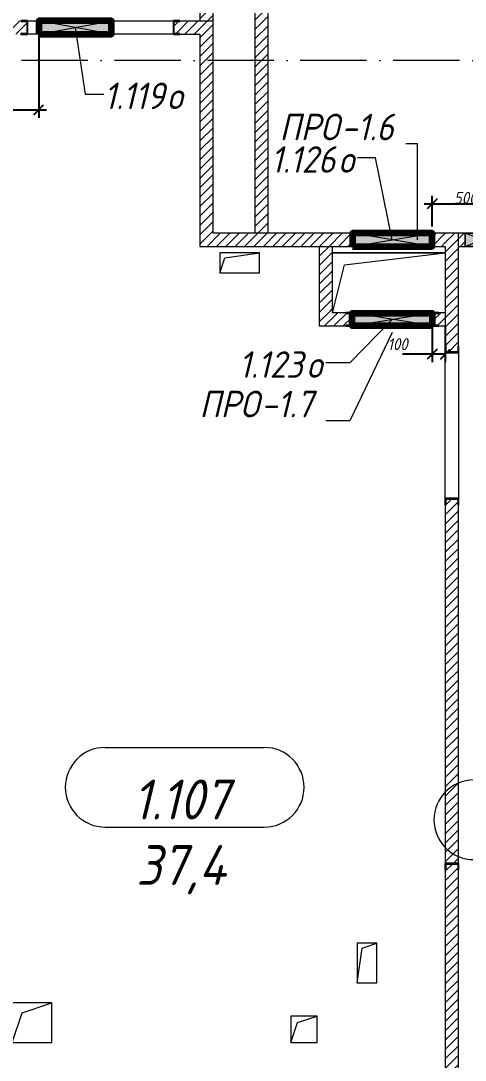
# Model space of a CAD drawing. Header units: millimetres. Extents: x -356862 to 418287, y 0 to 839748.
# Drawn here: x -92550 to -89200, y 514564 to 522397 of the extents above; entities that cross this region are included whole.
import ezdxf

# ---------------------------------------------------------------- set-up
doc = ezdxf.new("R2010")
doc.units = ezdxf.units.MM
doc.linetypes.add('50_200_ШТРИХ_1Т_ш5_п1_п1_', pattern=[700, 500, -100, 0, -100])
for name, color, linetype, lineweight in [('9.7) Заделка 956 шт', 6, 'Continuous', 158), ('A-____-____-DIMS', 7, 'Continuous', 9), ('A-DETL-GENF-OTLN', 7, 'Continuous', 9), ('A-FLOR-____-OTLN', 7, 'Continuous', 9), ('A-GENM-____-IDEN', 7, 'Continuous', 9), ('A-GENM-____-MCUT', 7, 'Continuous', 25), ('A-GENM-____-OTLN', 7, 'Continuous', 9), ('A-GENM-____-OTLN-1', 7, 'Continuous', 25), ('A-GLAZ-____-IDEN', 7, 'Continuous', 9), ('A-GLAZ-____-OTLN', 7, 'Continuous', 9), ('A-WALL-____-PATT-1', 7, 'Continuous', 9), ('A-WALL-FNSH-MCUT-1', 7, 'Continuous', 9), ('I-WALL-____-OTLN', 7, 'Continuous', 9), ('S-GRID-____-OTLN-1', 7, '50_200_ШТРИХ_1Т_ш5_п1_п1_', 9)]:
    doc.layers.add(name, color=color, linetype=linetype, lineweight=lineweight)
doc.layers.add('A-AREA-IDEN-1', color=7, linetype='Continuous', lineweight=9, true_color=0x000000)
doc.styles.add('ISOCPEUR_I', font='isocpeui.ttf', dxfattribs={"width": 0.9, "height": 2.5})
doc.styles.add('ISOCPEUR_I_11', font='isocpeui.ttf', dxfattribs={"width": 0.9, "height": 200})
doc.styles.add('ISOCPEUR_I_7', font='isocpeui.ttf', dxfattribs={"width": 0.9, "height": 90})
doc.dimstyles.new('ISO-1_8_0_9К_СРЕДНИЙ_Кладочные_1', dxfattribs={"dimscale": 304.8, "dimtxt": 89.638306, "dimasz": 0.246063, "dimexe": 0.19685, "dimexo": 0, "dimgap": 0, "dimtad": 1, "dimdec": 3, "dimrnd": 0.001, "dimdsep": 46, "dimtxsty": 'ISOCPEUR_I_7', "dimblk1": 'OBLIQUE', "dimblk2": 'OBLIQUE', "dimsah": 1, "dimcen": 0.09, "dimdle": 0.19685, "dimazin": 0, "dimtfac": 1, "dimtdec": 4, "dimtix": 1, "dimtmove": 0, "dimatfit": 3, "dimfxl": 1, "dimtvp": 1, "dimtolj": 1, "dimtzin": 0, "dimarcsym": 2})
doc.dimstyles.new('ISO-1_8_0_9К_СРЕДНИЙ_Кладочные_2', dxfattribs={"dimscale": 304.8, "dimtxt": 89.638306, "dimasz": 0.246063, "dimexe": 0.19685, "dimexo": 0, "dimgap": 0, "dimtad": 1, "dimdec": 3, "dimrnd": 0.001, "dimdsep": 46, "dimtxsty": 'ISOCPEUR_I_7', "dimblk1": 'OBLIQUE', "dimblk2": 'OBLIQUE', "dimsah": 1, "dimcen": 0.09, "dimdle": 0.19685, "dimazin": 0, "dimtfac": 1, "dimtdec": 4, "dimtix": 1, "dimtmove": 1, "dimatfit": 3, "dimfxl": 1, "dimtvp": 1, "dimtolj": 1, "dimtzin": 0, "dimarcsym": 2})
pattern_1 = [(45, (-176515.067, 459015.94), (-35.35534, 35.35534), [])]

# ---------------------------------------------------------------- blocks, each defined once
blk = doc.blocks.new('154_Фахверк_СКБ_Швеллер - Тип_100_4010-27789772-АР1_План отверстий 1 этажа в осях 1-64_Ю-ЯЯ')
at = {"layer": 'A-GENM-____-MCUT'}
for p, q in [((175, 50), (125, 50)), ((125, 50), (125, -50)), ((128, 47), (175, 47)), ((128, -47), (128, 47)), ((175, 47), (175, 50)), ((125, -50), (175, -50)), ((175, -47), (128, -47)), ((175, -50), (175, -47))]:
    blk.add_line(p, q, dxfattribs=at)
blk = doc.blocks.new('154_Фахверк_СКБ_Швеллер - Тип_100_3600-27825154-АР1_План отверстий 1 этажа в осях 1-64_Ю-ЯЯ')
at = {"layer": 'A-GENM-____-MCUT'}
for p, q in [((175, 50), (125, 50)), ((125, 50), (125, -50)), ((128, 47), (175, 47)), ((128, -47), (128, 47)), ((175, 47), (175, 50)), ((125, -50), (175, -50)), ((175, -47), (128, -47)), ((175, -50), (175, -47))]:
    blk.add_line(p, q, dxfattribs=at)
blk = doc.blocks.new('AR_Отверстие прямоугольное _в плите_ - AR_Отверстие прямоугольное _в плите_-30459597-АР1_План отверстий 1 этажа в осях 1-64_Ю-ЯЯ')
at = {"layer": 'A-GENM-____-OTLN'}
for p, q in [((100, 100), (-100, 100)), ((-100, 100), (-100, -100)), ((-50, 50), (100, 100)), ((100, -100), (100, 100)), ((-100, -100), (-50, 50)), ((-100, -100), (100, -100))]:
    blk.add_line(p, q, dxfattribs=at)
blk = doc.blocks.new('AR_Отверстие прямоугольное _в плите_ - AR_Отверстие прямоугольное _в плите_-30459630-АР1_План отверстий 1 этажа в осях 1-64_Ю-ЯЯ')
at = {"layer": 'A-GENM-____-OTLN'}
for p, q in [((75, 150), (-75, 150)), ((-75, 150), (-75, -150)), ((-75, -150), (-37.5, 112.5)), ((-37.5, 112.5), (75, 150)), ((75, -150), (75, 150)), ((-75, -150), (75, -150))]:
    blk.add_line(p, q, dxfattribs=at)
blk = doc.blocks.new('AR_Отверстие прямоугольное _в плите_ - AR_Отверстие прямоугольное _в плите_-30459689-АР1_План отверстий 1 этажа в осях 1-64_Ю-ЯЯ')
at = {"layer": 'A-GENM-____-OTLN'}
for p, q in [((150, 150), (-150, 150)), ((-150, 150), (-150, -150)), ((-75, 75), (150, 150)), ((150, -150), (150, 150)), ((-150, -150), (-75, 75)), ((-150, -150), (150, -150))]:
    blk.add_line(p, q, dxfattribs=at)
blk = doc.blocks.new('AR_Отверстие прямоугольное _в плите_ - AR_Отверстие прямоугольное _в плите_-30459637-АР1_План отверстий 1 этажа в осях 1-64_Ю-ЯЯ')
at = {"layer": 'A-GENM-____-OTLN'}
for p, q in [((150, 75), (-150, 75)), ((-150, 75), (-150, -75)), ((-150, -75), (-112.5, 37.5)), ((-112.5, 37.5), (150, 75)), ((150, -75), (150, 75)), ((-150, -75), (150, -75))]:
    blk.add_line(p, q, dxfattribs=at)
blk = doc.blocks.new('AR_Отверстие прямоугольное _в плите_ - AR_Отверстие прямоугольное _в плите_-30602922-АР1_План отверстий 1 этажа в осях 1-64_Ю-ЯЯ')
at = {"layer": 'A-GENM-____-OTLN'}
for p, q in [((425, 225), (-425, 225)), ((-335, 135), (425, 225)), ((-425, -225), (-335, 135))]:
    blk.add_line(p, q, dxfattribs=at)
blk = doc.blocks.new('AR_Отверстие прямоугольное _в стене__БезПР - AR_Отверстие прямоугольное _в стене__БезПР-36427560-АР1_План отверстий 1 этажа в осях 1-64_Ю-ЯЯ')
at = {"layer": 'A-GLAZ-____-OTLN'}
blk.add_hatch(color=256, dxfattribs=at).paths.add_polyline_path([(275, 50), (-275, 50), (-275, -50), (275, -50)], flags=0)
at = {"layer": 'A-DETL-GENF-OTLN'}
for p, q in [((-275, -50), (-275, 50)), ((-275, 50), (275, 50)), ((275, 50), (-275, -50)), ((-275, 50), (275, -50)), ((275, 50), (-275, 50)), ((-275, 50), (-275, -50)), ((275, 50), (275, -50)), ((275, -50), (275, 50)), ((275, -50), (-275, -50)), ((-275, -50), (275, -50))]:
    blk.add_line(p, q, dxfattribs=at)
at = {"layer": 'A-GLAZ-____-OTLN'}
blk.add_line((275, 50), (-275, 50), dxfattribs=at)
blk = doc.blocks.new('AR_Отверстие прямоугольное _в стене__БезПР - AR_Отверстие прямоугольное _в стене__БезПР-36428558-АР1_План отверстий 1 этажа в осях 1-64_Ю-ЯЯ')
at = {"layer": 'A-GLAZ-____-OTLN'}
blk.add_hatch(color=256, dxfattribs=at).paths.add_polyline_path([(125, 50), (-125, 50), (-125, -50), (125, -50)], flags=0)
at = {"layer": 'A-DETL-GENF-OTLN'}
for p, q in [((-125, -50), (-125, 50)), ((-125, 50), (125, 50)), ((125, 50), (-125, -50)), ((-125, 50), (125, -50)), ((125, 50), (-125, 50)), ((-125, 50), (-125, -50)), ((125, 50), (125, -50)), ((125, -50), (125, 50)), ((125, -50), (-125, -50)), ((-125, -50), (125, -50))]:
    blk.add_line(p, q, dxfattribs=at)
blk = doc.blocks.new('AR_Отверстие прямоугольное _в стене_ - AR_Отверстие прямоугольное _в стене__ОВ-36734209-АР1_План отверстий 1 этажа в осях 1-64_Ю-ЯЯ')
at = {"layer": 'A-GLAZ-____-OTLN'}
blk.add_hatch(color=256, dxfattribs=at).paths.add_polyline_path([(-300, 50), (-300, -50), (300, -50), (300, 50), (172.9, 50)], flags=0)
at = {"layer": 'A-DETL-GENF-OTLN'}
for p, q in [((-300, 50), (300, 50)), ((300, 50), (-300, -50)), ((-300, 50), (300, -50)), ((300, 50), (-300, 50)), ((300, -50), (-300, -50)), ((-300, -50), (300, -50))]:
    blk.add_line(p, q, dxfattribs=at)
blk = doc.blocks.new('AR_Отверстие прямоугольное _в стене_ - AR_Отверстие прямоугольное _в стене__ОВ-36734125-АР1_План отверстий 1 этажа в осях 1-64_Ю-ЯЯ')
at = {"layer": 'A-GLAZ-____-OTLN'}
blk.add_hatch(color=256, dxfattribs=at).paths.add_polyline_path([(172.9, 50), (-300, 50), (-300, -50), (300, -50), (300, 50)], flags=0)
at = {"layer": 'A-DETL-GENF-OTLN'}
for p, q in [((-300, -50), (-300, 50)), ((-300, 50), (300, 50)), ((300, 50), (-300, -50)), ((-300, 50), (300, -50)), ((300, 50), (-300, 50)), ((-300, 50), (-300, -50)), ((300, 50), (300, -50)), ((300, -50), (300, 50)), ((300, -50), (-300, -50)), ((-300, -50), (300, -50))]:
    blk.add_line(p, q, dxfattribs=at)
blk = doc.blocks.new('154_Фахверк_СКБ_Швеллер - Тип_100_4010_1-28088705-АР1_План отверстий 1 этажа в осях 1-64_Ю-ЯЯ')
at = {"layer": 'A-GENM-____-MCUT'}
for p, q in [((175, 50), (125, 50)), ((125, 50), (125, -50)), ((128, 47), (175, 47)), ((128, -47), (128, 47)), ((175, 47), (175, 50)), ((125, -50), (175, -50)), ((175, -47), (128, -47)), ((175, -50), (175, -47))]:
    blk.add_line(p, q, dxfattribs=at)
blk = doc.blocks.new('_Oblique')
at = {"color": 0, "linetype": 'ByBlock', "lineweight": -2}
blk.add_line((-0.5, -0.5), (0.5, 0.5), dxfattribs=at)
blk = doc.blocks.new('*D13632')
at = {"layer": 'A-____-____-DIMS', "color": 0, "lineweight": -2, "transparency": 16777216}
for p, q in [((-93015.1, 522296.6), (-93015.1, 521665.6)), ((-92415.1, 522296.6), (-92415.1, 521665.6)), ((-93075.1, 521725.6), (-92355.1, 521725.6))]:
    blk.add_line(p, q, dxfattribs=at)
at = {"layer": 'Defpoints', "color": 0, "transparency": 16777216}
for p in [(-93015.1, 522296.6), (-92415.1, 522296.6), (-92415.1, 521725.6)]:
    blk.add_point(p, dxfattribs=at)
at = {"layer": 'A-____-____-DIMS', "color": 0, "lineweight": -2, "transparency": 16777216, "xscale": 75, "yscale": 75, "zscale": 75, "rotation": 180}
blk.add_blockref('_Oblique', (-93015.1, 521725.6), dxfattribs=at)
at = {"layer": 'A-____-____-DIMS', "color": 0, "lineweight": -2, "transparency": 16777216, "xscale": 75, "yscale": 75, "zscale": 75}
blk.add_blockref('_Oblique', (-92415.1, 521725.6), dxfattribs=at)
at = {"layer": 'A-____-____-DIMS', "color": 0, "transparency": 16777216, "insert": (-92715.1, 521770.6), "char_height": 90, "width": 409.578, "attachment_point": 5, "style": 'ISOCPEUR_I_7'}
blk.add_mtext('\\A1;600', dxfattribs=at)
blk = doc.blocks.new('*D13653')
at = {"layer": 'A-____-____-DIMS', "color": 0, "lineweight": -2, "transparency": 16777216}
for p, q in [((-89450.1, 520847), (-89450.1, 521077.7)), ((-88950.1, 520797), (-88950.1, 521077.7)), ((-89510.1, 521017.7), (-88890.1, 521017.7))]:
    blk.add_line(p, q, dxfattribs=at)
at = {"layer": 'Defpoints', "color": 0, "transparency": 16777216}
for p in [(-88950.1, 521017.7), (-89450.1, 520847), (-88950.1, 520797)]:
    blk.add_point(p, dxfattribs=at)
at = {"layer": 'A-____-____-DIMS', "color": 0, "lineweight": -2, "transparency": 16777216, "xscale": 75, "yscale": 75, "zscale": 75, "rotation": 180}
blk.add_blockref('_Oblique', (-89450.1, 521017.7), dxfattribs=at)
at = {"layer": 'A-____-____-DIMS', "color": 0, "lineweight": -2, "transparency": 16777216, "xscale": 75, "yscale": 75, "zscale": 75}
blk.add_blockref('_Oblique', (-88950.1, 521017.7), dxfattribs=at)
at = {"layer": 'A-____-____-DIMS', "color": 0, "transparency": 16777216, "insert": (-89200.1, 521062.7), "char_height": 90, "width": 409.578, "attachment_point": 5, "style": 'ISOCPEUR_I_7'}
blk.add_mtext('\\A1;500', dxfattribs=at)
blk = doc.blocks.new('*D13656')
at = {"layer": 'A-____-____-DIMS', "color": 0, "lineweight": -2, "transparency": 16777216}
for p, q in [((-89450.1, 520145), (-89450.1, 519824.4)), ((-89350.1, 520097), (-89350.1, 519824.4)), ((-89450.1, 519884.4), (-89671.6, 519884.4)), ((-89350.1, 519884.4), (-89510.1, 519884.4))]:
    blk.add_line(p, q, dxfattribs=at)
at = {"layer": 'Defpoints', "color": 0, "transparency": 16777216}
for p in [(-89450.1, 520145), (-89350.1, 520097), (-89350.1, 519884.4)]:
    blk.add_point(p, dxfattribs=at)
at = {"layer": 'A-____-____-DIMS', "color": 0, "lineweight": -2, "transparency": 16777216, "xscale": 75, "yscale": 75, "zscale": 75, "rotation": 180}
blk.add_blockref('_Oblique', (-89450.1, 519884.4), dxfattribs=at)
at = {"layer": 'A-____-____-DIMS', "color": 0, "lineweight": -2, "transparency": 16777216, "xscale": 75, "yscale": 75, "zscale": 75}
blk.add_blockref('_Oblique', (-89350.1, 519884.4), dxfattribs=at)
at = {"layer": 'A-____-____-DIMS', "color": 0, "transparency": 16777216, "insert": (-89785.5, 520004.4), "char_height": 90, "width": 368.207, "attachment_point": 1, "line_spacing_factor": 1.149209, "style": 'ISOCPEUR_I_7'}
blk.add_mtext('\\A1;100', dxfattribs=at)
blk = doc.blocks.new('AAR_СКБ_Марка_помещения_1_5 ммп - Номер _ Площадь-27962135-АИ_План этажа_Стены_1')
at = {"layer": 'A-AREA-IDEN-1'}
for p, q in [((-2.987, 3), (3.013, 3)), ((-2.987, 0), (3.013, 0))]:
    blk.add_line(p, q, dxfattribs=at)
for centre, start, end in [((-2.987, 1.5), 90, 270), ((3.013, 1.5), 270, 90)]:
    blk.add_arc(centre, 1.5, start, end, dxfattribs=at)

msp = doc.modelspace()

# ---------------------------------------------------------------- hatches: boundary and pattern name
at = {"layer": 'A-WALL-____-PATT-1'}
h = msp.add_hatch(dxfattribs=at)
h.set_pattern_fill('FP_5', color=256, style=0, pattern_type=2)
h.set_pattern_definition(pattern_1)
h.paths.add_polyline_path([(-91200.0675, 522396.6355), (-91100.0675, 522396.6355), (-91100.0675, 523466.983), (-91200.0675, 523466.983), (-91200.0675, 522697.7393)], flags=0)
h.paths.add_polyline_path([(-91119.7226, 523766.983), (-91100.0675, 523766.983), (-91100.0675, 525546.983), (-91200.0675, 525546.983), (-91200.0675, 523766.983)], flags=0)
h.paths.add_polyline_path([(-91196.6192, 525996.983), (-91100.0675, 525996.983), (-91100.0675, 526096.983), (-91200.0675, 526096.983), (-91200.0675, 525996.983)], flags=0)
h = msp.add_hatch(dxfattribs=at)
h.set_pattern_fill('FP_5', color=256, style=0, pattern_type=2)
h.set_pattern_definition(pattern_1)
h.paths.add_polyline_path([(-90685.0675, 520796.983), (-90685.0675, 523096.983), (-90785.0675, 523096.983), (-90785.0675, 520796.983)], flags=0)
h = msp.add_hatch(dxfattribs=at)
h.set_pattern_fill('FP_5', color=256, style=0, pattern_type=2)
h.set_pattern_definition(pattern_1)
h.paths.add_polyline_path([(-91200.0675, 522296.6355), (-91200.0675, 522396.6355), (-91350.0675, 522396.6355), (-91350.0675, 522393.6355), (-91397.0675, 522393.6355), (-91397.0675, 522299.6355), (-91350.0675, 522299.6355), (-91350.0675, 522296.6355)], flags=0)
h.paths.add_polyline_path([(-93015.0675, 522296.6355), (-92550.0675, 522296.6355), (-92550.0675, 522299.6355), (-92503.0675, 522299.6355), (-92503.0675, 522393.6355), (-92550.0675, 522393.6355), (-92550.0675, 522396.6355), (-93015.0675, 522396.6355), (-93015.0675, 522299.6355)], flags=0)
h = msp.add_hatch(dxfattribs=at)
h.set_pattern_fill('FP_5', color=256, style=0, pattern_type=2)
h.set_pattern_definition(pattern_1)
h.paths.add_polyline_path([(-91200.0675, 520796.983), (-91100.0675, 520796.983), (-91100.0675, 522396.6355), (-91200.0675, 522396.6355), (-91200.0675, 521083.2542)], flags=0)
h = msp.add_hatch(dxfattribs=at)
h.set_pattern_fill('FP_5', color=256, style=0, pattern_type=2)
h.set_pattern_definition(pattern_1)
h.paths.add_polyline_path([(-89350.0675, 520696.983), (-89350.0675, 520796.983), (-89450.0675, 520796.983), (-89450.0675, 520696.983)], flags=0)
h.paths.add_polyline_path([(-90050.0675, 520696.983), (-90050.0675, 520796.983), (-91200.0675, 520796.983), (-91200.0675, 520696.983)], flags=0)
h = msp.add_hatch(dxfattribs=at)
h.set_pattern_fill('FP_5', color=256, style=0, pattern_type=2)
h.set_pattern_definition(pattern_1)
h.paths.add_polyline_path([(-89253.0675, 513296.983), (-89250.0675, 513296.983), (-89250.0675, 515996.983), (-89253.0675, 515996.983), (-89253.0675, 516043.983), (-89347.0675, 516043.983), (-89347.0675, 515996.983), (-89350.0675, 515996.983), (-89350.0675, 513296.983), (-89347.0675, 513296.983)], flags=0)
h.paths.add_polyline_path([(-89350.0675, 516046.983), (-89250.0675, 516046.983), (-89250.0675, 518746.983), (-89253.0675, 518746.983), (-89253.0675, 518793.983), (-89347.0675, 518793.983), (-89347.0675, 518746.983), (-89350.0675, 518746.983), (-89350.0675, 516239.7989)], flags=0)
h.paths.add_polyline_path([(-89347.0675, 519899.983), (-89253.0675, 519899.983), (-89253.0675, 519946.983), (-89250.0675, 519946.983), (-89250.0675, 520796.983), (-89350.0675, 520796.983), (-89350.0675, 519946.983), (-89347.0675, 519946.983)], flags=0)
h = msp.add_hatch(dxfattribs=at)
h.set_pattern_fill('FP_5', color=256, style=0, pattern_type=2)
h.set_pattern_definition(pattern_1)
h.paths.add_polyline_path([(-87365.0675, 520696.983), (-87365.0675, 520796.983), (-88415.0675, 520796.983), (-88415.0675, 520696.983), (-87865.0675, 520696.983)], flags=0)
h.paths.add_polyline_path([(-89250.0675, 520696.983), (-89200.0675, 520696.983), (-89200.0675, 520796.983), (-89250.0675, 520796.983)], flags=0)
h.paths.add_polyline_path([(-88950.0675, 520696.983), (-88715.0675, 520696.983), (-88715.0675, 520796.983), (-88950.0675, 520796.983), (-88950.0675, 520773.6367)], flags=0)
h = msp.add_hatch(dxfattribs=at)
h.set_pattern_fill('FP_5', color=256, style=0, pattern_type=2)
h.set_pattern_definition(pattern_1)
h.paths.add_polyline_path([(-90200.0675, 520196.983), (-90200.0675, 520696.983), (-90300.0675, 520696.983), (-90300.0675, 520196.983)], flags=0)
h = msp.add_hatch(dxfattribs=at)
h.set_pattern_fill('FP_5', color=256, style=0, pattern_type=2)
h.set_pattern_definition(pattern_1)
h.paths.add_polyline_path([(-89400.0675, 520096.983), (-89350.0675, 520096.983), (-89350.0675, 520196.983), (-89400.0675, 520196.983), (-89400.0675, 520193.983), (-89447.0675, 520193.983), (-89447.0675, 520099.983), (-89400.0675, 520099.983)], flags=0)
h.paths.add_polyline_path([(-90300.0675, 520096.983), (-90100.0675, 520096.983), (-90100.0675, 520099.983), (-90053.0675, 520099.983), (-90053.0675, 520193.983), (-90100.0675, 520193.983), (-90100.0675, 520196.983), (-90300.0675, 520196.983)], flags=0)

# ---------------------------------------------------------------- linework, layer by layer
at = {"layer": '9.7) Заделка 956 шт'}
for points in [[(-92415.0675, 522296.6355), (-91865.0675, 522296.6355), (-91865.0675, 522396.6355), (-92415.0675, 522396.6355)], [(-90050.0675, 520696.983), (-89450.0675, 520696.983), (-89450.0675, 520796.983), (-90050.0675, 520796.983)], [(-89450.0675, 520096.983), (-90053.0675, 520096.983), (-90053.0675, 520193.983), (-89450.0675, 520193.983)]]:
    msp.add_lwpolyline(points, close=True, dxfattribs=at)
at = {"layer": 'A-FLOR-____-OTLN'}
msp.add_line((-90200.0675, 520646.983), (-89350.0675, 520646.983), dxfattribs=at)
at = {"layer": 'A-GENM-____-IDEN'}
for p, q in [((-89558.7008, 521469.2496), (-89646.9003, 521469.2496)), ((-89558.7008, 520746.983), (-89558.7008, 521469.2496)), ((-89750.0675, 520046.983), (-90068.9136, 519381.4975)), ((-90068.9136, 519381.4975), (-90250.0596, 519381.4975))]:
    msp.add_line(p, q, dxfattribs=at)
at = {"layer": 'A-GLAZ-____-IDEN'}
for p, q in [((-92140.0675, 522346.6355), (-92064.9597, 521843.366)), ((-92064.9597, 521843.366), (-91923.0177, 521843.366)), ((-89876.1322, 521364.0433), (-90011.3038, 521364.0433)), ((-89750.0675, 520746.983), (-89876.1322, 521364.0433)), ((-89750.0675, 520146.983), (-90068.9136, 519818.8747)), ((-90068.9136, 519818.8747), (-90251.8951, 519818.8747))]:
    msp.add_line(p, q, dxfattribs=at)
at = {"layer": 'A-WALL-FNSH-MCUT-1'}
for p, q in [((-91200.0675, 523466.983), (-91200.0675, 522396.6355)), ((-90685.0675, 520796.983), (-90685.0675, 523196.983)), ((-91100.0675, 520796.983), (-91100.0675, 523096.983)), ((-90785.0675, 523096.983), (-90785.0675, 520796.983)), ((-91350.0675, 522396.6355), (-91100.0675, 522396.6355)), ((-91350.0675, 522296.6355), (-91200.0675, 522296.6355)), ((-91200.0675, 522296.6355), (-91200.0675, 520696.983)), ((-90050.0675, 520796.983), (-91100.0675, 520796.983)), ((-89200.0675, 520796.983), (-89450.0675, 520796.983)), ((-89250.0675, 519946.983), (-89250.0675, 520796.983)), ((-91200.0675, 520696.983), (-90050.0675, 520696.983)), ((-90300.0675, 520696.983), (-90300.0675, 520096.983)), ((-90200.0675, 520196.983), (-90200.0675, 520696.983)), ((-89450.0675, 520696.983), (-89350.0675, 520696.983)), ((-89350.0675, 520696.983), (-89350.0675, 519946.983)), ((-89250.0675, 520696.983), (-89200.0675, 520696.983)), ((-90100.0675, 520196.983), (-90200.0675, 520196.983)), ((-89350.0675, 520196.983), (-89400.0675, 520196.983)), ((-90300.0675, 520096.983), (-90100.0675, 520096.983)), ((-89400.0675, 520096.983), (-89350.0675, 520096.983)), ((-89350.0675, 518746.983), (-89350.0675, 516046.983)), ((-89250.0675, 516046.983), (-89250.0675, 518746.983)), ((-89350.0675, 515996.983), (-89350.0675, 510796.983)), ((-89250.0675, 513296.983), (-89250.0675, 515996.983))]:
    msp.add_line(p, q, dxfattribs=at)
at = {"layer": 'I-WALL-____-OTLN'}
for p, q in [((-92500.0675, 522396.6355), (-92415.0675, 522396.6355)), ((-91865.0675, 522396.6355), (-91400.0675, 522396.6355)), ((-92415.0675, 522296.6355), (-92500.0675, 522296.6355)), ((-91400.0675, 522296.6355), (-91865.0675, 522296.6355)), ((-89350.0675, 518796.983), (-89350.0675, 519896.983)), ((-89250.0675, 519896.983), (-89250.0675, 518796.983))]:
    msp.add_line(p, q, dxfattribs=at)
at = {"layer": 'S-GRID-____-OTLN-1'}
msp.add_line((-72440.6609, 522096.983), (-181183.8377, 522096.983), dxfattribs=at)

# ---------------------------------------------------------------- block references
at = {"layer": 'A-AREA-IDEN-1', "xscale": 199.9999999999999, "yscale": 199.9999999999999, "zscale": 199.9999999999999}
for p in [(-91316.8754, 516320.4451), (-88538.1885, 516076.0256)]:
    msp.add_blockref('AAR_СКБ_Марка_помещения_1_5 ммп - Номер _ Площадь-27962135-АИ_План этажа_Стены_1', p, dxfattribs=at)
at = {"layer": 'A-GENM-____-OTLN'}
for name, p in [('AR_Отверстие прямоугольное _в плите_ - AR_Отверстие прямоугольное _в плите_-30459637-АР1_План отверстий 1 этажа в осях 1-64_Ю-ЯЯ', (-90900.0675, 520571.983)), ('AR_Отверстие прямоугольное _в плите_ - AR_Отверстие прямоугольное _в плите_-30602922-АР1_План отверстий 1 этажа в осях 1-64_Ю-ЯЯ', (-89775.0675, 520421.983)), ('AR_Отверстие прямоугольное _в плите_ - AR_Отверстие прямоугольное _в плите_-30459630-АР1_План отверстий 1 этажа в осях 1-64_Ю-ЯЯ', (-89940.0675, 515296.983)), ('AR_Отверстие прямоугольное _в плите_ - AR_Отверстие прямоугольное _в плите_-30459689-АР1_План отверстий 1 этажа в осях 1-64_Ю-ЯЯ', (-92465.0675, 514846.983)), ('AR_Отверстие прямоугольное _в плите_ - AR_Отверстие прямоугольное _в плите_-30459597-АР1_План отверстий 1 этажа в осях 1-64_Ю-ЯЯ', (-90415.0675, 514796.983))]:
    msp.add_blockref(name, p, dxfattribs=at)
at = {"layer": 'A-GENM-____-OTLN-1'}
for name, p, rotation in [('154_Фахверк_СКБ_Швеллер - Тип_100_3600-27825154-АР1_План отверстий 1 этажа в осях 1-64_Ю-ЯЯ', (-92375.0675, 522346.6355), 180), ('154_Фахверк_СКБ_Швеллер - Тип_100_4010-27789772-АР1_План отверстий 1 этажа в осях 1-64_Ю-ЯЯ', (-89925.0675, 520146.983), 180), ('154_Фахверк_СКБ_Швеллер - Тип_100_4010-27789772-АР1_План отверстий 1 этажа в осях 1-64_Ю-ЯЯ', (-89300.0675, 519771.983), 89.9999999999999), ('154_Фахверк_СКБ_Швеллер - Тип_100_3600-27825154-АР1_План отверстий 1 этажа в осях 1-64_Ю-ЯЯ', (-89300.0675, 518921.983), 269.9999999999999), ('154_Фахверк_СКБ_Швеллер - Тип_100_4010-27789772-АР1_План отверстий 1 этажа в осях 1-64_Ю-ЯЯ', (-89300.0675, 516171.983), 269.9999999999999)]:
    msp.add_blockref(name, p, dxfattribs=dict(at, rotation=rotation))
for name, p in [('154_Фахверк_СКБ_Швеллер - Тип_100_3600-27825154-АР1_План отверстий 1 этажа в осях 1-64_Ю-ЯЯ', (-91525.0675, 522346.6355)), ('154_Фахверк_СКБ_Швеллер - Тип_100_4010_1-28088705-АР1_План отверстий 1 этажа в осях 1-64_Ю-ЯЯ', (-89575.0675, 520146.983))]:
    msp.add_blockref(name, p, dxfattribs=at)
at = {"layer": 'A-GLAZ-____-OTLN', "rotation": 180}
for name, p in [('AR_Отверстие прямоугольное _в стене__БезПР - AR_Отверстие прямоугольное _в стене__БезПР-36427560-АР1_План отверстий 1 этажа в осях 1-64_Ю-ЯЯ', (-92140.0675, 522346.6355)), ('AR_Отверстие прямоугольное _в стене_ - AR_Отверстие прямоугольное _в стене__ОВ-36734125-АР1_План отверстий 1 этажа в осях 1-64_Ю-ЯЯ', (-89750.0675, 520746.983)), ('AR_Отверстие прямоугольное _в стене__БезПР - AR_Отверстие прямоугольное _в стене__БезПР-36428558-АР1_План отверстий 1 этажа в осях 1-64_Ю-ЯЯ', (-89075.0675, 520746.983)), ('AR_Отверстие прямоугольное _в стене_ - AR_Отверстие прямоугольное _в стене__ОВ-36734209-АР1_План отверстий 1 этажа в осях 1-64_Ю-ЯЯ', (-89750.0675, 520146.983))]:
    msp.add_blockref(name, p, dxfattribs=at)

# ---------------------------------------------------------------- texts
at = {"layer": 'A-AREA-IDEN-1', "char_height": 300, "attachment_point": 8, "line_spacing_factor": 1.139951, "style": 'ISOCPEUR_I'}
for s, insert, width in [('\\pxqc,t8.46667,16.93333,25.4,33.86667,42.33333,50.8,59.26667,67.73333,76.2,84.66667,93.13333,101.6,110.06667,118.53333,127,135.46667,143.93333,152.4,160.86667,169.33333,177.8,186.26667,194.73333,203.2,211.66667,220.13333,228.6,237.06667,245.53333,254,262.46667,270.93333;{1.107}', (-91342.3045, 516378.775), 846), ('\\pxqc,t8.46667,16.93333,25.4,33.86667,42.33333,50.8,59.26667,67.73333,76.2,84.66667,93.13333,101.6,110.06667,118.53333,127,135.46667,143.93333,152.4,160.86667,169.33333,177.8,186.26667,194.73333,203.2,211.66667,220.13333,228.6,237.06667,245.53333,254,262.46667,270.93333;{37,4}', (-91342.3045, 515814.827), 794)]:
    msp.add_mtext(s, dxfattribs=dict(at, insert=insert, width=width))
at = {"layer": 'A-GENM-____-IDEN', "char_height": 200, "attachment_point": 1, "style": 'ISOCPEUR_I_11'}
for s, insert, width in [('ПРО', (-90599.757, 521696.3658), 562.784625), ('-1.6', (-90135.4132, 521696.3658), 505.063125), ('ПРО', (-91202.9163, 519608.6136), 562.784625), ('-1.7', (-90738.5726, 519608.6136), 505.063125)]:
    msp.add_mtext(s, dxfattribs=dict(at, insert=insert, width=width))
at = {"layer": 'A-GLAZ-____-IDEN', "char_height": 200, "attachment_point": 1, "style": 'ISOCPEUR_I_11'}
for s, insert, width in [('1.119', (-91923.0177, 521930.9806), 577.215), ('\\fISOCPEUR|b0|i1|c204|p34|;\\W.9;о', (-91446.7677, 521930.9806), 158.734125), ('1.126', (-90666.157, 521451.6579), 620.506125), ('\\fISOCPEUR|b0|i1|c204|p34|;\\W.9;о', (-90154.1882, 521451.6579), 158.734125), ('1.123', (-90906.7483, 519906.4893), 620.506125), ('\\fISOCPEUR|b0|i1|c204|p34|;\\W.9;о', (-90394.7795, 519906.4893), 158.734125)]:
    msp.add_mtext(s, dxfattribs=dict(at, insert=insert, width=width))

# ---------------------------------------------------------------- dimensions: what is measured, and where the dimension line sits
at = {"layer": 'A-____-____-DIMS'}
for base, p1, p2, override, picture, middle in [((-92415.0675, 521725.6413), (-93015.0675, 522296.6355), (-92415.0675, 522296.6355), {"dimpost": '<>', "dimfxl": 600}, '*D13632', (-92715.0675, 521770.6413)), ((-88950.0675, 521017.7485), (-89450.0675, 520846.983), (-88950.0675, 520796.983), {"dimpost": '<>', "dimfxl": 502.493781}, '*D13653', (-89200.0675, 521062.7485))]:
    dim = msp.add_linear_dim(base=base, p1=p1, p2=p2, dimstyle='ISO-1_8_0_9К_СРЕДНИЙ_Кладочные_2', override=override, dxfattribs=at)
    dim.commit()
    dim.dimension.update_dxf_attribs({"geometry": picture, "text_midpoint": middle})
dim = msp.add_linear_dim(base=(-89350.0675, 519884.4466), p1=(-89450.0675, 520144.9562), p2=(-89350.0675, 520096.983), dimstyle='ISO-1_8_0_9К_СРЕДНИЙ_Кладочные_1', override={"dimpost": '<>', "dimfxl": 110.911838}, dxfattribs=at)
dim.commit()
dim.dimension.update_dxf_attribs({"geometry": '*D13656', "text_midpoint": (-89601.4377, 519884.4466), "dimtype": 160})

doc.saveas('drawing.dxf')
